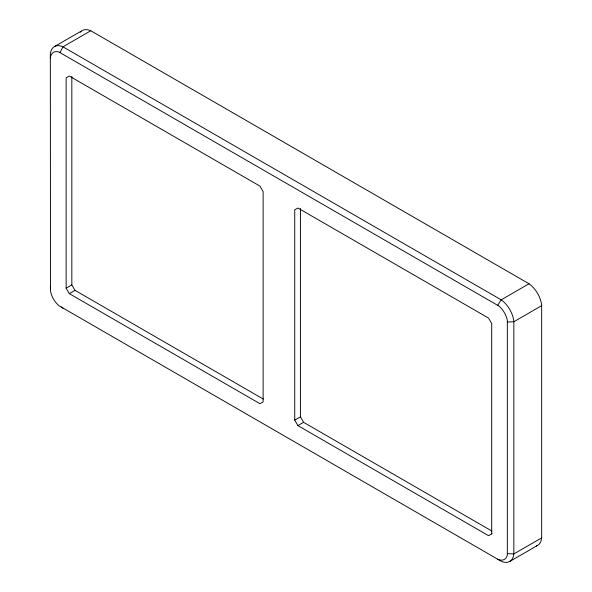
<?xml version="1.0" encoding="UTF-8"?>
<svg xmlns="http://www.w3.org/2000/svg" width="592" height="592" viewBox="0 0 592 592"><rect width="100%" height="100%" fill="white"/><g stroke="black" fill="none" stroke-linecap="round" stroke-linejoin="round"><path stroke-width="0.89" d="M50.327 58.075L50.52 56.847A15.644 9.028 60 0 1 58.911 52L498.938 306.049A15.644 9.028 60 0 1 507.337 320.583L507.337 554.867A15.644 9.028 60 0 1 498.938 559.714L497.783 559.262M60.073 52.451L62.974 46.827L90.798 30.762L529.026 283.768A20.121 11.618 60 0 1 541.673 305.672L541.673 537.876A20.121 11.618 60 0 1 536.382 545.942M497.783 305.161L501.202 299.833L529.026 283.768M54.42 46.605L82.244 30.54A20.121 11.618 60 0 1 90.798 30.762M66.141 288.149L66.141 77.855L69.301 76.035L259.955 186.11L263.114 191.586L263.114 401.879L259.955 403.7L69.301 293.632L66.141 288.149L71.832 284.863L71.832 76.42M69.301 293.632L74.992 290.339L263.255 399.038M492.107 533.629L488.555 535.686L297.894 425.611L294.735 420.135L300.425 416.849L300.425 208.399M297.894 425.611L303.585 422.325L491.848 531.017M541.673 305.672L513.849 321.737L507.522 322.033M541.673 537.876L513.849 553.934A20.121 11.618 60 0 1 501.202 561.238L58.911 305.664A15.644 9.028 60 0 1 50.52 291.131L50.327 54.124A20.121 11.618 60 0 1 62.974 46.827L501.202 299.833A20.121 11.618 60 0 1 513.849 321.737L513.849 553.934L507.522 553.638M509.756 561.46L537.58 545.395M300.425 416.849L303.585 422.325M71.832 284.863L74.992 290.339M491.715 533.858L491.715 323.565L488.555 318.089L297.894 208.014L294.735 209.834L294.735 420.135M80.238 32.286A20.121 11.618 60 0 1 81.171 31.309M62.974 308.232A20.121 11.618 60 0 1 61.383 307.011M50.586 288.311A20.121 11.618 60 0 1 50.327 286.328"/></g></svg>
